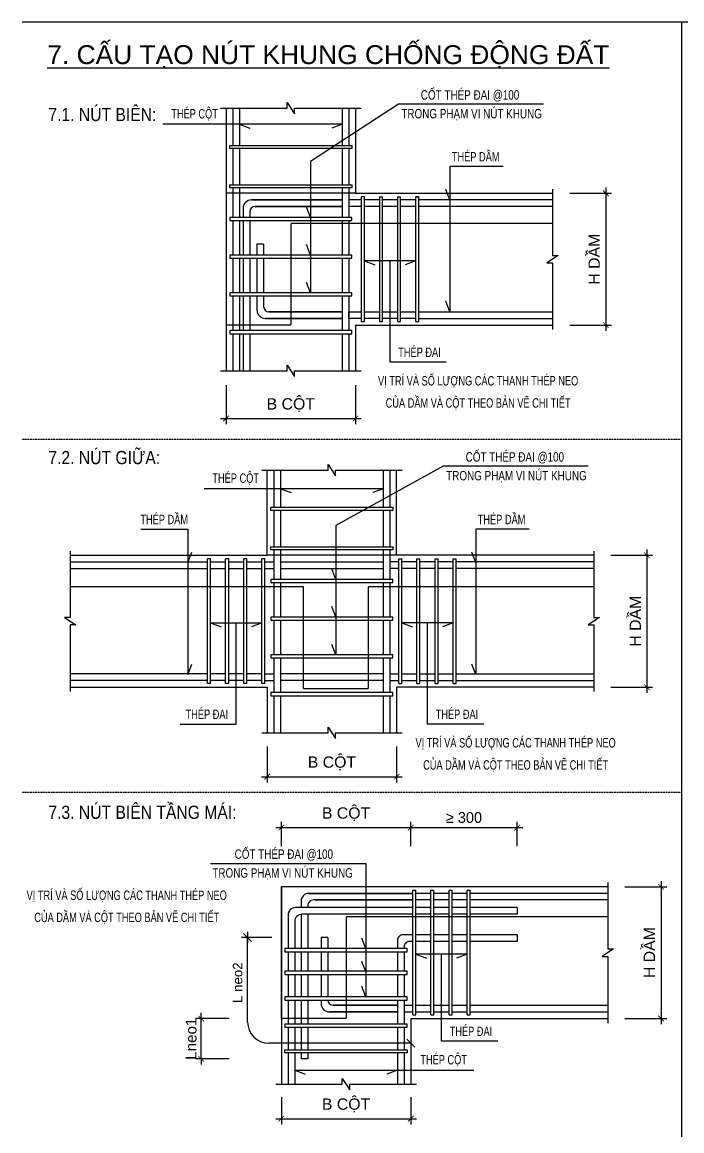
# Model space of a CAD drawing. Header units: millimetres. Extents: x -241424 to 696054, y -125618 to 93710.
# Drawn here: x 108426 to 125912, y 25736 to 55115 of the extents above; entities that cross this region are included whole.
import ezdxf
from ezdxf.enums import TextEntityAlignment as Align

# ---------------------------------------------------------------- set-up
doc = ezdxf.new("R2010")
doc.units = ezdxf.units.MM
doc.header["$LTSCALE"] = 7
doc.header["$PDMODE"] = 3
doc.linetypes.add('HIDDEN', pattern=[0.375, 0.25, -0.125])
doc.layers.get('0').update_dxf_attribs({"linetype": 'CONTINUOUS'})
doc.layers.get('Defpoints').update_dxf_attribs({"color": 6, "linetype": 'CONTINUOUS'})
for name, color, linetype in [('CDC_02_DIM', 1, 'CONTINUOUS'), ('CDC_03_BORDER', 3, 'CONTINUOUS'), ('CDC_04_HIDDEN', 8, 'HIDDEN'), ('CDC_05_STEEL', 4, 'CONTINUOUS'), ('CDC_06_TEXT', 2, 'CONTINUOUS'), ('CDC_11_NOTE', 8, 'CONTINUOUS')]:
    doc.layers.add(name, color=color, linetype=linetype)
doc.styles.add('ARIAL', font='arial.ttf')
doc.dimstyles.new('DIM1-25', dxfattribs={"dimscale": 1.2, "dimtxt": 250, "dimasz": 125, "dimexe": 125, "dimexo": 0.06, "dimgap": 100, "dimtad": 1, "dimdec": 0, "dimzin": 0, "dimdsep": 46, "dimtxsty": 'ARIAL', "dimblk": 'ARCHTICK', "dimcen": 100, "dimdle": 125, "dimclrd": 256, "dimclre": 1, "dimclrt": 2, "dimadec": 0, "dimazin": 0, "dimtfac": 1, "dimtdec": 0, "dimtix": 1, "dimtmove": 2, "dimatfit": 0, "dimfxl": 1, "dimtolj": 1, "dimtzin": 0, "dimarcsym": 0})

# ---------------------------------------------------------------- blocks, each defined once
blk = doc.blocks.new('_ArchTick')
at = {"color": 0, "linetype": 'ByBlock', "const_width": 0.15}
blk.add_lwpolyline([(-0.5, -0.5), (0.5, 0.5)], dxfattribs=at)
blk = doc.blocks.new('*D210')
at = {"layer": 'CDC_02_DIM', "color": 1, "lineweight": -2, "transparency": 16777216}
for p, q in [((122940, 50581), (124046, 50581)), ((122940, 47086), (124046, 47086))]:
    blk.add_line(p, q, dxfattribs=at)
at = {"layer": 'CDC_02_DIM', "lineweight": -2, "transparency": 16777216}
blk.add_line((123896, 50731), (123896, 46936), dxfattribs=at)
at = {"layer": 'Defpoints', "color": 0, "transparency": 16777216}
for p in [(122940, 50581), (122940, 47086), (123896, 47086)]:
    blk.add_point(p, dxfattribs=at)
at = {"layer": 'CDC_02_DIM', "lineweight": -2, "transparency": 16777216, "xscale": 150, "yscale": 150, "zscale": 150}
for p, rotation in [((123896, 50581), 90), ((123896, 47086), 270)]:
    blk.add_blockref('_ArchTick', p, dxfattribs=dict(at, rotation=rotation))
at = {"layer": 'CDC_02_DIM', "color": 2, "transparency": 16777216, "insert": (123588, 48834), "char_height": 300, "attachment_point": 5, "rotation": 90, "style": 'ARIAL'}
blk.add_mtext('\\A1;H DẦM', dxfattribs=at)
blk = doc.blocks.new('*D211')
at = {"layer": 'CDC_02_DIM', "color": 1, "lineweight": -2, "transparency": 16777216}
for p, q in [((113831, 45496), (113831, 44462)), ((117262, 45496), (117262, 44462))]:
    blk.add_line(p, q, dxfattribs=at)
at = {"layer": 'CDC_02_DIM', "lineweight": -2, "transparency": 16777216}
blk.add_line((113681, 44612), (117412, 44612), dxfattribs=at)
at = {"layer": 'Defpoints', "color": 0, "transparency": 16777216}
for p in [(113831, 45496), (117262, 45496), (117262, 44612)]:
    blk.add_point(p, dxfattribs=at)
at = {"layer": 'CDC_02_DIM', "lineweight": -2, "transparency": 16777216, "xscale": 150, "yscale": 150, "zscale": 150, "rotation": 180}
blk.add_blockref('_ArchTick', (113831, 44612), dxfattribs=at)
at = {"layer": 'CDC_02_DIM', "lineweight": -2, "transparency": 16777216, "xscale": 150, "yscale": 150, "zscale": 150}
blk.add_blockref('_ArchTick', (117262, 44612), dxfattribs=at)
at = {"layer": 'CDC_02_DIM', "color": 2, "transparency": 16777216, "insert": (115546, 44967), "char_height": 300, "attachment_point": 5, "style": 'ARIAL'}
blk.add_mtext('\\A1;B C{\\f.VnArialH|b0|i0|c0|p34;ét}', dxfattribs=at)
blk = doc.blocks.new('*D212')
at = {"layer": 'CDC_02_DIM', "color": 1, "lineweight": -2, "transparency": 16777216}
for p, q in [((114920, 35920), (114920, 34970)), ((118351, 35920), (118351, 34970))]:
    blk.add_line(p, q, dxfattribs=at)
at = {"layer": 'CDC_02_DIM', "lineweight": -2, "transparency": 16777216}
blk.add_line((114770, 35120), (118501, 35120), dxfattribs=at)
at = {"layer": 'Defpoints', "color": 0, "transparency": 16777216}
for p in [(114920, 35920), (118351, 35920), (118351, 35120)]:
    blk.add_point(p, dxfattribs=at)
at = {"layer": 'CDC_02_DIM', "lineweight": -2, "transparency": 16777216, "xscale": 150, "yscale": 150, "zscale": 150, "rotation": 180}
blk.add_blockref('_ArchTick', (114920, 35120), dxfattribs=at)
at = {"layer": 'CDC_02_DIM', "lineweight": -2, "transparency": 16777216, "xscale": 150, "yscale": 150, "zscale": 150}
blk.add_blockref('_ArchTick', (118351, 35120), dxfattribs=at)
at = {"layer": 'CDC_02_DIM', "color": 2, "transparency": 16777216, "insert": (116636, 35475), "char_height": 300, "attachment_point": 5, "style": 'ARIAL'}
blk.add_mtext('\\A1;B C{\\f.VnArialH|b0|i0|c0|p34;ét}', dxfattribs=at)
blk = doc.blocks.new('*D213')
at = {"layer": 'CDC_02_DIM', "color": 1, "lineweight": -2, "transparency": 16777216}
for p, q in [((115296, 26625), (115296, 25907)), ((118726, 26625), (118726, 25907))]:
    blk.add_line(p, q, dxfattribs=at)
at = {"layer": 'CDC_02_DIM', "lineweight": -2, "transparency": 16777216}
blk.add_line((115146, 26057), (118876, 26057), dxfattribs=at)
at = {"layer": 'Defpoints', "color": 0, "transparency": 16777216}
for p in [(115296, 26626), (118726, 26626), (118726, 26057)]:
    blk.add_point(p, dxfattribs=at)
at = {"layer": 'CDC_02_DIM', "lineweight": -2, "transparency": 16777216, "xscale": 150, "yscale": 150, "zscale": 150, "rotation": 180}
blk.add_blockref('_ArchTick', (115296, 26057), dxfattribs=at)
at = {"layer": 'CDC_02_DIM', "lineweight": -2, "transparency": 16777216, "xscale": 150, "yscale": 150, "zscale": 150}
blk.add_blockref('_ArchTick', (118726, 26057), dxfattribs=at)
at = {"layer": 'CDC_02_DIM', "color": 2, "transparency": 16777216, "insert": (117011, 26411), "char_height": 300, "attachment_point": 5, "style": 'ARIAL'}
blk.add_mtext('\\A1;B C{\\f.VnArialH|b0|i0|c0|p34;ét}', dxfattribs=at)
blk = doc.blocks.new('*D215')
at = {"layer": 'CDC_02_DIM', "color": 1, "lineweight": -2, "transparency": 16777216}
for p, q in [((115296, 33280), (115296, 33920)), ((118726, 33280), (118726, 33920))]:
    blk.add_line(p, q, dxfattribs=at)
at = {"layer": 'CDC_02_DIM', "lineweight": -2, "transparency": 16777216}
blk.add_line((115146, 33770), (118876, 33770), dxfattribs=at)
at = {"layer": 'Defpoints', "color": 0, "transparency": 16777216}
for p in [(118726, 33770), (115296, 33280), (118726, 33280)]:
    blk.add_point(p, dxfattribs=at)
at = {"layer": 'CDC_02_DIM', "lineweight": -2, "transparency": 16777216, "xscale": 150, "yscale": 150, "zscale": 150, "rotation": 180}
blk.add_blockref('_ArchTick', (115296, 33770), dxfattribs=at)
at = {"layer": 'CDC_02_DIM', "lineweight": -2, "transparency": 16777216, "xscale": 150, "yscale": 150, "zscale": 150}
blk.add_blockref('_ArchTick', (118726, 33770), dxfattribs=at)
at = {"layer": 'CDC_02_DIM', "color": 2, "transparency": 16777216, "insert": (117011, 34125), "char_height": 300, "attachment_point": 5, "style": 'ARIAL'}
blk.add_mtext('\\A1;B C{\\f.VnArialH|b0|i0|c0|p34;ét}', dxfattribs=at)
blk = doc.blocks.new('*D216')
at = {"layer": 'CDC_02_DIM', "color": 1, "lineweight": -2, "transparency": 16777216}
for p, q in [((118726, 33280), (118726, 33920)), ((121546, 33280), (121546, 33920))]:
    blk.add_line(p, q, dxfattribs=at)
at = {"layer": 'CDC_02_DIM', "lineweight": -2, "transparency": 16777216}
blk.add_line((118576, 33770), (121696, 33770), dxfattribs=at)
at = {"layer": 'Defpoints', "color": 0, "transparency": 16777216}
for p in [(121546, 33770), (118726, 33280), (121546, 33280)]:
    blk.add_point(p, dxfattribs=at)
at = {"layer": 'CDC_02_DIM', "lineweight": -2, "transparency": 16777216, "xscale": 150, "yscale": 150, "zscale": 150, "rotation": 180}
blk.add_blockref('_ArchTick', (118726, 33770), dxfattribs=at)
at = {"layer": 'CDC_02_DIM', "lineweight": -2, "transparency": 16777216, "xscale": 150, "yscale": 150, "zscale": 150}
blk.add_blockref('_ArchTick', (121546, 33770), dxfattribs=at)
at = {"layer": 'CDC_02_DIM', "color": 2, "transparency": 16777216, "insert": (120136, 34037), "char_height": 300, "attachment_point": 5, "style": 'ARIAL'}
blk.add_mtext('\\A1;{\\fSymbol|b0|i0|c2|p18;\\H0.9583x;³ 300}', dxfattribs=at)
blk = doc.blocks.new('*D54')
at = {"layer": 'CDC_02_DIM', "lineweight": -2, "transparency": 16777216}
blk.add_line((124985, 41138), (124985, 37343), dxfattribs=at)
at = {"layer": 'CDC_02_DIM', "color": 1, "lineweight": -2, "transparency": 16777216}
for p, q in [((124029, 40988), (125135, 40988)), ((124029, 37493), (125135, 37493))]:
    blk.add_line(p, q, dxfattribs=at)
at = {"layer": 'Defpoints', "color": 0, "transparency": 16777216}
for p in [(124029, 40988), (124029, 37493), (124985, 37493)]:
    blk.add_point(p, dxfattribs=at)
at = {"layer": 'CDC_02_DIM', "lineweight": -2, "transparency": 16777216, "xscale": 150, "yscale": 150, "zscale": 150}
for p, rotation in [((124985, 40988), 90), ((124985, 37493), 270)]:
    blk.add_blockref('_ArchTick', p, dxfattribs=dict(at, rotation=rotation))
at = {"layer": 'CDC_02_DIM', "color": 2, "transparency": 16777216, "insert": (124677, 39241), "char_height": 300, "attachment_point": 5, "rotation": 90, "style": 'ARIAL'}
blk.add_mtext('\\A1;H DẦM', dxfattribs=at)
blk = doc.blocks.new('*D55')
at = {"layer": 'CDC_02_DIM', "lineweight": -2, "transparency": 16777216}
blk.add_line((125360, 32355), (125360, 28560), dxfattribs=at)
at = {"layer": 'CDC_02_DIM', "color": 1, "lineweight": -2, "transparency": 16777216}
for p, q in [((124404, 32205), (125510, 32205)), ((124404, 28710), (125510, 28710))]:
    blk.add_line(p, q, dxfattribs=at)
at = {"layer": 'Defpoints', "color": 0, "transparency": 16777216}
for p in [(124404, 32205), (124404, 28710), (125360, 28710)]:
    blk.add_point(p, dxfattribs=at)
at = {"layer": 'CDC_02_DIM', "lineweight": -2, "transparency": 16777216, "xscale": 150, "yscale": 150, "zscale": 150}
for p, rotation in [((125360, 32205), 90), ((125360, 28710), 270)]:
    blk.add_blockref('_ArchTick', p, dxfattribs=dict(at, rotation=rotation))
at = {"layer": 'CDC_02_DIM', "color": 2, "transparency": 16777216, "insert": (125052, 30458), "char_height": 300, "attachment_point": 5, "rotation": 90, "style": 'ARIAL'}
blk.add_mtext('\\A1;H DẦM', dxfattribs=at)
blk = doc.blocks.new('D')
at = {"layer": 'CDC_02_DIM'}
for p, q in [((150, 0), (-150, 0)), ((106, 106), (-106, -106))]:
    blk.add_line(p, q, dxfattribs=at)
blk = doc.blocks.new('*D60')
at = {"layer": 'CDC_02_DIM', "lineweight": -2, "transparency": 16777216}
for p, q in [((113172, 28710), (113172, 28860)), ((113172, 27643), (113172, 28710)), ((113172, 27643), (113172, 27493))]:
    blk.add_line(p, q, dxfattribs=at)
at = {"layer": 'CDC_02_DIM', "color": 1, "lineweight": -2, "transparency": 16777216}
for p, q in [((113916, 28710), (113022, 28710)), ((113916, 27643), (113022, 27643))]:
    blk.add_line(p, q, dxfattribs=at)
at = {"layer": 'Defpoints', "color": 0, "transparency": 16777216}
for p in [(113172, 28710), (113916, 28710), (113916, 27643)]:
    blk.add_point(p, dxfattribs=at)
at = {"layer": 'CDC_02_DIM', "lineweight": -2, "transparency": 16777216, "xscale": 150, "yscale": 150, "zscale": 150}
for p, rotation in [((113172, 28710), 270), ((113172, 27643), 90)]:
    blk.add_blockref('_ArchTick', p, dxfattribs=dict(at, rotation=rotation))
at = {"layer": 'CDC_02_DIM', "color": 2, "transparency": 16777216, "insert": (112905, 28177), "char_height": 300, "attachment_point": 5, "rotation": 90, "style": 'ARIAL'}
blk.add_mtext('\\A1;{\\H0.9583x;Lneo1}', dxfattribs=at)

msp = doc.modelspace()

# ---------------------------------------------------------------- linework, layer by layer
at = {"layer": 'CDC_02_DIM'}
for p, q in [((120451.4, 40792.2), (120346.7, 41070.5)), ((115042.4, 30857.3), (114242.4, 30857.3)), ((114402.4, 28618.1), (114402.4, 30856.3)), ((118726.3, 28374.9), (118726.3, 27902.6)), ((118726.3, 28055.9), (114964.6, 28055.9))]:
    msp.add_line(p, q, dxfattribs=at)
for points in [[(122486.5, 50693.4), (122486.5, 48933.8), (122636.6, 48933.8), (122336.5, 48733.7), (122486.5, 48733.7), (122486.5, 46966.9)], [(109695.5, 41100.4), (109695.5, 39340.8), (109545.5, 39340.8), (109845.6, 39140.7), (109695.5, 39140.7), (109695.5, 37373.9)], [(123575.6, 41100.4), (123575.6, 39340.8), (123725.7, 39340.8), (123425.6, 39140.7), (123575.6, 39140.7), (123575.6, 37373.9)], [(123951.1, 32317.3), (123951.1, 30557.7), (124101.2, 30557.7), (123801, 30357.6), (123951.1, 30357.6), (123951.1, 28590.7)]]:
    msp.add_lwpolyline(points, dxfattribs=at)
msp.add_arc((114964.6, 28618.1), 562.2, 180, 270, dxfattribs=at)
at = {"layer": 'CDC_03_BORDER'}
for p, q in [((179814, 55115.3), (108426, 55115.3)), ((125911.7, 1362.7), (125911.7, 55115.3)), ((113831.2, 52839), (113831.2, 45879.7)), ((117261.7, 52839), (117261.7, 50583.2)), ((117261.7, 50583.2), (122486.5, 50583.2)), ((117261.7, 47086.2), (122486.5, 47086.2)), ((117261.7, 47086.2), (117261.7, 45879.7)), ((115295.8, 32207.1), (115295.8, 26972.6)), ((115295.8, 32207.1), (123951.1, 32207.1)), ((118726.3, 28710.1), (123951.1, 28710.1)), ((118726.3, 28710.1), (118726.3, 26972.6))]:
    msp.add_line(p, q, dxfattribs=at)
for points in [[(113686.8, 52839), (115446.4, 52839), (115446.4, 52989), (115646.5, 52688.9), (115646.5, 52839), (117413.3, 52839)], [(113686.8, 45879.7), (115446.4, 45879.7), (115446.4, 46029.7), (115646.5, 45729.6), (115646.5, 45879.7), (117413.3, 45879.7)], [(109695.5, 40990.3), (114920.3, 40990.3), (114920.3, 43246)], [(114775.9, 43246), (116535.5, 43246), (116535.5, 43396.1), (116735.6, 43095.9), (116735.6, 43246), (118502.5, 43246)], [(123575.6, 40990.3), (118350.9, 40990.3), (118350.9, 43246)], [(109695.5, 37493.2), (114920.3, 37493.2), (114920.3, 36286.7)], [(123575.6, 37493.2), (118350.9, 37493.2), (118350.9, 36286.7)], [(114775.9, 36286.7), (116535.5, 36286.7), (116535.5, 36436.8), (116735.6, 36136.6), (116735.6, 36286.7), (118502.5, 36286.7)], [(115151.4, 26972.6), (116911, 26972.6), (116911, 27122.7), (117111.1, 26822.5), (117111.1, 26972.6), (118877.9, 26972.6)]]:
    msp.add_lwpolyline(points, dxfattribs=at)
at = {"layer": 'CDC_04_HIDDEN'}
for p, q in [((117261.7, 50583.2), (113831.2, 50583.2)), ((122486.5, 49783.2), (115546.5, 49783.2)), ((115546.5, 49783.2), (115546.5, 47086.2)), ((115546.5, 47086.2), (113831.2, 47086.2)), ((118350.9, 40990.3), (114920.3, 40990.3))]:
    msp.add_line(p, q, dxfattribs=at)
for points in [[(123575.6, 40148.2), (117600.8, 40148.2), (117600.8, 37451.1), (115885.5, 37451.1), (115885.5, 40148.2), (109695.5, 40148.2)], [(123951.1, 31407.1), (117011.1, 31407.1), (117011.1, 28710.1), (115295.8, 28710.1), (115295.8, 32207.1)]]:
    msp.add_lwpolyline(points, dxfattribs=at)
at = {"layer": 'CDC_05_STEEL'}
for p, q in [((116908.4, 50405.1), (114504.1, 50405.1)), ((117415.5, 50405.1), (117083.6, 50405.1)), ((117895.5, 50405.1), (117497.6, 50405.1)), ((117895.5, 50405.1), (117497.6, 50405.1)), ((118375.5, 50405.1), (117977.6, 50405.1)), ((118375.5, 50405.1), (117977.6, 50405.1)), ((118815, 50405.1), (118457.6, 50405.1)), ((118855.5, 50405.1), (118457.6, 50405.1)), ((122486.5, 50405.1), (118937.6, 50405.1)), ((114283.2, 50184.3), (114283.2, 49941.4)), ((114458.1, 50089), (114458.1, 49941.4)), ((116908.4, 50230.2), (114599.4, 50230.2)), ((117415.5, 50230.2), (117083.6, 50230.2)), ((117895.5, 50230.2), (117497.6, 50230.2)), ((117895.5, 50230.2), (117497.6, 50230.2)), ((118375.5, 50230.2), (117977.6, 50230.2)), ((118375.5, 50230.2), (117977.6, 50230.2)), ((118815, 50230.2), (118457.6, 50230.2)), ((118855.5, 50230.2), (118457.6, 50230.2)), ((122486.5, 50230.2), (118937.6, 50230.2)), ((114283.2, 49859.3), (114283.2, 48941.4)), ((114458.1, 49859.3), (114458.1, 48941.4)), ((114825.5, 49233.4), (114650.6, 49233.4)), ((114650.6, 49233.4), (114650.6, 48941.4)), ((114825.5, 49233.4), (114825.5, 48941.4)), ((114283.2, 48859.3), (114283.2, 47941.4)), ((114458.1, 48859.3), (114458.1, 47941.4)), ((114650.6, 48859.3), (114650.6, 47941.4)), ((114825.5, 48859.3), (114825.5, 47941.4)), ((114283.2, 47859.3), (114283.2, 46941.4)), ((114458.1, 47859.3), (114458.1, 46941.4)), ((114650.6, 47859.3), (114650.6, 47485.2)), ((114825.5, 47859.3), (114825.5, 47580.4)), ((114966.7, 47439.2), (116908.4, 47439.2)), ((118937.6, 47439.2), (122486.5, 47439.2)), ((114871.5, 47264.3), (116908.4, 47264.3)), ((118937.6, 47264.3), (122486.5, 47264.3)), ((114283.2, 46859.3), (114283.2, 45879.7)), ((114458.1, 46859.3), (114458.1, 45879.7)), ((113340, 37589.2), (113340, 40894.3)), ((113422.2, 40894.3), (113340, 40894.3)), ((113422.2, 37589.2), (113422.2, 40894.3)), ((113820, 37589.2), (113820, 40894.3)), ((113902.2, 40894.3), (113820, 40894.3)), ((113902.2, 37589.2), (113902.2, 40894.3)), ((114300, 37589.2), (114300, 40894.3)), ((114382.2, 40894.3), (114300, 40894.3)), ((114382.2, 37589.2), (114382.2, 40894.3)), ((114780, 37589.2), (114780, 40894.3)), ((114862.2, 40894.3), (114780, 40894.3)), ((114862.2, 37589.2), (114862.2, 40894.3)), ((118409, 37589.2), (118409, 40894.3)), ((118409, 40894.3), (118491.2, 40894.3)), ((118491.2, 37589.2), (118491.2, 40894.3)), ((118889, 37589.2), (118889, 40894.3)), ((118889, 40894.3), (118971.2, 40894.3)), ((118971.2, 37589.2), (118971.2, 40894.3)), ((119369, 37589.2), (119369, 40894.3)), ((119369, 40894.3), (119451.2, 40894.3)), ((119451.2, 37589.2), (119451.2, 40894.3)), ((119849, 37589.2), (119849, 40894.3)), ((119849, 40894.3), (119931.2, 40894.3)), ((119931.2, 37589.2), (119931.2, 40894.3)), ((109695.5, 40812.2), (113340, 40812.2)), ((109695.5, 40637.2), (113340, 40637.2)), ((113422.2, 40812.2), (113820, 40812.2)), ((113422.2, 40637.2), (113820, 40637.2)), ((113902.2, 40812.2), (114300, 40812.2)), ((113902.2, 40637.2), (114300, 40637.2)), ((114382.2, 40812.2), (114780, 40812.2)), ((114382.2, 40637.2), (114780, 40637.2)), ((114862.2, 40812.2), (115098.4, 40812.2)), ((114862.2, 40637.2), (115098.4, 40637.2)), ((118409, 40812.2), (118172.7, 40812.2)), ((118409, 40637.2), (118172.7, 40637.2)), ((118889, 40812.2), (118491.2, 40812.2)), ((118889, 40637.2), (118491.2, 40637.2)), ((119369, 40812.2), (118971.2, 40812.2)), ((119369, 40637.2), (118971.2, 40637.2)), ((119849, 40812.2), (119451.2, 40812.2)), ((119849, 40637.2), (119451.2, 40637.2)), ((123575.6, 40812.2), (119931.2, 40812.2)), ((123575.6, 40637.2), (119931.2, 40637.2)), ((113340, 37846.3), (109695.5, 37846.3)), ((113340, 37671.4), (109695.5, 37671.4)), ((113820, 37846.3), (113422.2, 37846.3)), ((113820, 37671.4), (113422.2, 37671.4)), ((114300, 37846.3), (113902.2, 37846.3)), ((114300, 37671.4), (113902.2, 37671.4)), ((114780, 37846.3), (114382.2, 37846.3)), ((114780, 37671.4), (114382.2, 37671.4)), ((114862.2, 37846.3), (115098.4, 37846.3)), ((114862.2, 37671.4), (115098.4, 37671.4)), ((118172.7, 37846.3), (118409, 37846.3)), ((118172.7, 37671.4), (118409, 37671.4)), ((118491.2, 37846.3), (118889, 37846.3)), ((118491.2, 37671.4), (118889, 37671.4)), ((118971.2, 37846.3), (119369, 37846.3)), ((118971.2, 37671.4), (119369, 37671.4)), ((119451.2, 37846.3), (119849, 37846.3)), ((119451.2, 37671.4), (119849, 37671.4)), ((119931.2, 37846.3), (123575.6, 37846.3)), ((119931.2, 37671.4), (123575.6, 37671.4)), ((113422.2, 37589.2), (113340, 37589.2)), ((113902.2, 37589.2), (113820, 37589.2)), ((114382.2, 37589.2), (114300, 37589.2)), ((114862.2, 37589.2), (114780, 37589.2)), ((118409, 37589.2), (118491.2, 37589.2)), ((118889, 37589.2), (118971.2, 37589.2)), ((119369, 37589.2), (119451.2, 37589.2)), ((119849, 37589.2), (119931.2, 37589.2)), ((118780.1, 32029), (116020.6, 32029)), ((118780.1, 28806.1), (118780.1, 32111.1)), ((118780.1, 32111.1), (118862.2, 32111.1)), ((118862.2, 28806.1), (118862.2, 32111.1)), ((119260.1, 32029), (118862.2, 32029)), ((119260.1, 28806.1), (119260.1, 32111.1)), ((119260.1, 32111.1), (119342.2, 32111.1)), ((119342.2, 28806.1), (119342.2, 32111.1)), ((119740.1, 32029), (119342.2, 32029)), ((119740.1, 28806.1), (119740.1, 32111.1)), ((119740.1, 32111.1), (119822.2, 32111.1)), ((119822.2, 28806.1), (119822.2, 32111.1)), ((120220.1, 32029), (119822.2, 32029)), ((120220.1, 28806.1), (120220.1, 32111.1)), ((120220.1, 32111.1), (120302.2, 32111.1)), ((120220.1, 32111.1), (120302.2, 32111.1)), ((120302.2, 28806.1), (120302.2, 32111.1)), ((123951.1, 32029), (120302.2, 32029)), ((115820.6, 31829), (115820.6, 31649.8)), ((118780.1, 31854.1), (116145.5, 31854.1)), ((119260.1, 31854.1), (118862.2, 31854.1)), ((119740.1, 31854.1), (119342.2, 31854.1)), ((120220.1, 31854.1), (119822.2, 31854.1)), ((123951.1, 31854.1), (120302.2, 31854.1)), ((115820.6, 31472.8), (115820.6, 30565.3)), ((115995.5, 31704.1), (115995.5, 31649.8)), ((115995.5, 31474.9), (115995.5, 30565.3)), ((121545.6, 31649.8), (121545.6, 31474.9)), ((116526, 30857.3), (116351.1, 30857.3)), ((116351.1, 30857.3), (116351.1, 30565.3)), ((116526, 30857.3), (116526, 30565.3)), ((121545.6, 30931.9), (121545.6, 30757)), ((115820.6, 30483.2), (115820.6, 29963.4)), ((115995.5, 30483.2), (115995.5, 29963.4)), ((116351.1, 30483.2), (116351.1, 29963.4)), ((116526, 30483.2), (116526, 29963.4)), ((115820.6, 29881.3), (115820.6, 29282.8)), ((115995.5, 29881.3), (115995.5, 29282.8)), ((116351.1, 29881.3), (116351.1, 29565.3)), ((116351.1, 29881.3), (116351.1, 29282.8)), ((116526, 29881.3), (116526, 29565.3)), ((116526, 29881.3), (116526, 29282.8)), ((115820.6, 29200.7), (115820.6, 28565.3)), ((115995.5, 29200.7), (115995.5, 28565.3)), ((116351.1, 29200.7), (116351.1, 29109.1)), ((116572, 28888.2), (118373, 28888.2)), ((116667.2, 29063.1), (118373, 29063.1)), ((118548.2, 29063.1), (118780.1, 29063.1)), ((118548.2, 28888.2), (118780.1, 28888.2)), ((118780.1, 28806.1), (118862.2, 28806.1)), ((118862.2, 29063.1), (119260.1, 29063.1)), ((118862.2, 28888.2), (119260.1, 28888.2)), ((119260.1, 28806.1), (119342.2, 28806.1)), ((119342.2, 29063.1), (119740.1, 29063.1)), ((119342.2, 28888.2), (119740.1, 28888.2)), ((119740.1, 28806.1), (119822.2, 28806.1)), ((119822.2, 29063.1), (120220.1, 29063.1)), ((119822.2, 28888.2), (120220.1, 28888.2)), ((120220.1, 28806.1), (120302.2, 28806.1)), ((120302.2, 29063.1), (123951.1, 29063.1)), ((120302.2, 28888.2), (123951.1, 28888.2)), ((115820.6, 28483.2), (115820.6, 27883.9)), ((115995.5, 28483.2), (115995.5, 27883.9)), ((115820.6, 27801.8), (115820.6, 27643)), ((115995.5, 27643), (115820.6, 27643)), ((115995.5, 27801.8), (115995.5, 27643))]:
    msp.add_line(p, q, dxfattribs=at)
for points in [[(114009.3, 52839), (114009.3, 51851.4)], [(114184.5, 52839), (114184.5, 51851.4)], [(116908.4, 52839), (116908.4, 51851.4)], [(117083.6, 52839), (117083.6, 51851.4)], [(114009.3, 51769.3), (114009.3, 50808.5)], [(114184.5, 51769.3), (114184.5, 50808.5)], [(116908.4, 51769.3), (116908.4, 50808.5)], [(117083.6, 51769.3), (117083.6, 50808.5)], [(114009.3, 50726.4), (114009.3, 49941.4)], [(114184.5, 50726.4), (114184.5, 49941.4)], [(116908.4, 50726.4), (116908.4, 49941.4)], [(117083.6, 50726.4), (117083.6, 49941.4)], [(114504.1, 50405.1), (114951.2, 50405.1), (114951.2, 50405.1), (116908.4, 50405.1)], [(117895.5, 50487.2), (117895.5, 47182.2), (117977.6, 47182.2), (117977.6, 50487.2)], [(117895.5, 50487.2), (117977.6, 50487.2)], [(118375.5, 50487.2), (118375.5, 47182.2), (118457.6, 47182.2), (118457.6, 50487.2)], [(118375.5, 50487.2), (118457.6, 50487.2)], [(118855.5, 50487.2), (118937.6, 50487.2)], [(114599.4, 50230.2), (116908.4, 50230.2)], [(114009.3, 49859.3), (114009.3, 48941.4)], [(114184.5, 49859.3), (114184.5, 48941.4)], [(116908.4, 49859.3), (116908.4, 48941.4)], [(117083.6, 49859.3), (117083.6, 48941.4)], [(114009.3, 48859.3), (114009.3, 47941.4)], [(114184.5, 48859.3), (114184.5, 47941.4)], [(116908.4, 48859.3), (116908.4, 47941.4)], [(117083.6, 48859.3), (117083.6, 47941.4)], [(114009.3, 47859.3), (114009.3, 46941.4)], [(114184.5, 47859.3), (114184.5, 46941.4)], [(116908.4, 47859.3), (116908.4, 46941.4)], [(117083.6, 47859.3), (117083.6, 46941.4)], [(116908.4, 47439.2), (114966.7, 47439.2)], [(116908.4, 47264.3), (114951.2, 47264.3), (114871.5, 47264.3)], [(114009.3, 46859.3), (114009.3, 45879.7)], [(114184.5, 46859.3), (114184.5, 45879.7)], [(116908.4, 46859.3), (116908.4, 45879.7)], [(117083.6, 46859.3), (117083.6, 45879.7)], [(115098.4, 43246), (115098.4, 42258.5)], [(115273.6, 43246), (115273.6, 42258.5)], [(117997.6, 43246), (117997.6, 42258.5)], [(118172.7, 43246), (118172.7, 42258.5)], [(115098.4, 42176.4), (115098.4, 41215.5)], [(115273.6, 42176.4), (115273.6, 41215.5)], [(117997.6, 42176.4), (117997.6, 41215.5)], [(118172.7, 42176.4), (118172.7, 41215.5)], [(115098.4, 41133.4), (115098.4, 40348.4)], [(115273.6, 41133.4), (115273.6, 40348.4)], [(117997.6, 41133.4), (117997.6, 40348.4)], [(118172.7, 41133.4), (118172.7, 40348.4)], [(115273.6, 40812.2), (116040.3, 40812.2), (116040.3, 40812.2), (117997.6, 40812.2)], [(115273.6, 40637.2), (117997.6, 40637.2)], [(115098.4, 40266.3), (115098.4, 39348.4)], [(115273.6, 40266.3), (115273.6, 39348.4)], [(117997.6, 40266.3), (117997.6, 39348.4)], [(118172.7, 40266.3), (118172.7, 39348.4)], [(115098.4, 39266.3), (115098.4, 38348.4)], [(115273.6, 39266.3), (115273.6, 38348.4)], [(117997.6, 39266.3), (117997.6, 38348.4)], [(118172.7, 39266.3), (118172.7, 38348.4)], [(115098.4, 38266.3), (115098.4, 37348.4)], [(115273.6, 38266.3), (115273.6, 37348.4)], [(117997.6, 38266.3), (117997.6, 37348.4)], [(118172.7, 38266.3), (118172.7, 37348.4)], [(117997.6, 37846.3), (116040.3, 37846.3), (116040.3, 37846.3), (115273.6, 37846.3)], [(117997.6, 37671.4), (116040.3, 37671.4), (115273.6, 37671.4)], [(115098.4, 37266.3), (115098.4, 36286.7)], [(115273.6, 37266.3), (115273.6, 36286.7)], [(117997.6, 37266.3), (117997.6, 36286.7)], [(118172.7, 37266.3), (118172.7, 36286.7)], [(116020.6, 32029), (116415.8, 32029), (116415.8, 32029), (118780.1, 32029)], [(116195.5, 31854.1), (118780.1, 31854.1)], [(119260.1, 31649.8), (118862.2, 31649.8)], [(119260.1, 31474.9), (118862.2, 31474.9)], [(119740.1, 31649.8), (119342.2, 31649.8)], [(119740.1, 31474.9), (119342.2, 31474.9)], [(120220.1, 31649.8), (119822.2, 31649.8)], [(120220.1, 31474.9), (119822.2, 31474.9)], [(121545.6, 31649.8), (120302.2, 31649.8)], [(121545.6, 31474.9), (120302.2, 31474.9)], [(119260.1, 30931.9), (118862.2, 30931.9)], [(119740.1, 30931.9), (119342.2, 30931.9)], [(120220.1, 30931.9), (119822.2, 30931.9)], [(121545.6, 30931.9), (120302.2, 30931.9)], [(119260.1, 30757), (118862.2, 30757)], [(119740.1, 30757), (119342.2, 30757)], [(120220.1, 30757), (119822.2, 30757)], [(121545.6, 30757), (120302.2, 30757)], [(115473.9, 30483.2), (115473.9, 29963.4)], [(115649.1, 30483.2), (115649.1, 29963.4)], [(118373, 30483.2), (118373, 29963.4)], [(118548.2, 30483.2), (118548.2, 29963.4)], [(115473.9, 29881.3), (115473.9, 29282.8)], [(115649.1, 29881.3), (115649.1, 29282.8)], [(118373, 29881.3), (118373, 29282.8)], [(118548.2, 29881.3), (118548.2, 29282.8)], [(115473.9, 29200.7), (115473.9, 28565.3)], [(115649.1, 29200.7), (115649.1, 28565.3)], [(118373, 29200.7), (118373, 28565.3)], [(118548.2, 29200.7), (118548.2, 28565.3)], [(118373, 28888.2), (116651.7, 28888.2), (116572, 28888.2)], [(118373, 29063.1), (116667.2, 29063.1)], [(115473.9, 28483.2), (115473.9, 27883.9)], [(115649.1, 28483.2), (115649.1, 27883.9)], [(118373, 28483.2), (118373, 27883.9)], [(118548.2, 28483.2), (118548.2, 27883.9)], [(115473.9, 27801.8), (115473.9, 26972.6)], [(115649.1, 27801.8), (115649.1, 26972.6)], [(118373, 27801.8), (118373, 26972.6)], [(118548.2, 27801.8), (118548.2, 26972.6)]]:
    msp.add_lwpolyline(points, dxfattribs=at)
for points in [[(117165.7, 51851.4), (117165.7, 51769.3), (113927.2, 51769.3), (113927.2, 51851.4), (113927.2, 51851.4)], [(117165.7, 50808.5), (117165.7, 50726.4), (113927.2, 50726.4), (113927.2, 50808.5), (113927.2, 50808.5)], [(117415.5, 50487.2), (117415.5, 47182.2), (117497.6, 47182.2), (117497.6, 50487.2)], [(118937.6, 50487.2), (118855.5, 50487.2), (118855.5, 47182.2), (118937.6, 47182.2)], [(117165.7, 49859.3), (117165.7, 49941.4), (113927.2, 49941.4), (113927.2, 49941.4), (113927.2, 49859.3)], [(117165.7, 48859.3), (117165.7, 48941.4), (113927.2, 48941.4), (113927.2, 48941.4), (113927.2, 48859.3)], [(117165.7, 47859.3), (117165.7, 47941.4), (113927.2, 47941.4), (113927.2, 47941.4), (113927.2, 47859.3)], [(117083.6, 47439.2), (117415.5, 47439.2), (117415.5, 47264.3), (117083.6, 47264.3)], [(117497.6, 47439.2), (117895.5, 47439.2), (117895.5, 47264.3), (117497.6, 47264.3)], [(117977.6, 47439.2), (118375.5, 47439.2), (118375.5, 47264.3), (117977.6, 47264.3)], [(118457.6, 47439.2), (118855.5, 47439.2), (118855.5, 47264.3), (118457.6, 47264.3)], [(117165.7, 46859.3), (117165.7, 46941.4), (113927.2, 46941.4), (113927.2, 46941.4), (113927.2, 46859.3)], [(118254.9, 42258.5), (118254.9, 42176.4), (115016.3, 42176.4), (115016.3, 42258.5), (115016.3, 42258.5)], [(118254.9, 41215.5), (118254.9, 41133.4), (115016.3, 41133.4), (115016.3, 41215.5), (115016.3, 41215.5)], [(118254.9, 40266.3), (118254.9, 40348.4), (115016.3, 40348.4), (115016.3, 40348.4), (115016.3, 40266.3)], [(118254.9, 39266.3), (118254.9, 39348.4), (115016.3, 39348.4), (115016.3, 39348.4), (115016.3, 39266.3)], [(118254.9, 38266.3), (118254.9, 38348.4), (115016.3, 38348.4), (115016.3, 38348.4), (115016.3, 38266.3)], [(118254.9, 37266.3), (118254.9, 37348.4), (115016.3, 37348.4), (115016.3, 37348.4), (115016.3, 37266.3)], [(118630.3, 30483.2), (118630.3, 30565.3), (115391.8, 30565.3), (115391.8, 30565.3), (115391.8, 30483.2)], [(118630.3, 29881.3), (118630.3, 29963.4), (115391.8, 29963.4), (115391.8, 29963.4), (115391.8, 29881.3)], [(118630.3, 29200.7), (118630.3, 29282.8), (115391.8, 29282.8), (115391.8, 29282.8), (115391.8, 29200.7)], [(118630.3, 28483.2), (118630.3, 28565.3), (115391.8, 28565.3), (115391.8, 28565.3), (115391.8, 28483.2)], [(118630.3, 27883.9), (118630.3, 27801.8), (115391.8, 27801.8), (115391.8, 27883.9), (115391.8, 27883.9)]]:
    msp.add_lwpolyline(points, close=True, dxfattribs=at)
for points in [[(118780.1, 31649.8), (115673.9, 31649.8, 0.4142136), (115473.9, 31449.8), (115473.9, 30565.3)], [(118780.1, 31474.9), (115849.1, 31474.9, 0.4142136), (115649.1, 31274.9), (115649.1, 30565.3)], [(118780.1, 30931.9), (118523, 30931.9, 0.4142136), (118373, 30781.9), (118373, 30565.3)], [(118780.1, 30757), (118698.2, 30757, 0.4142136), (118548.2, 30607), (118548.2, 30565.3)]]:
    msp.add_lwpolyline(points, format="xyb", dxfattribs=at)
for centre, radius, start, end in [((114504.1, 50184.3), 220.8, 90, 180), ((114599.4, 50089), 141.2, 90, 180), ((114871.5, 47485.2), 220.8, 180, 270), ((114966.7, 47580.4), 141.2, 180, 270), ((116020.6, 31829), 200, 90, 180), ((116145.5, 31704.1), 150, 90, 180), ((116572, 29109.1), 220.8, 180, 270), ((116667.2, 29204.3), 141.2, 181.48223, 270)]:
    msp.add_arc(centre, radius, start, end, dxfattribs=at)
at = {"layer": 'CDC_06_TEXT'}
for p, q in [((120220.1, 30414.6), (118862.2, 30414.6)), ((118862.2, 30414.6), (119140.6, 30309.8)), ((120220.1, 30414.6), (119941.7, 30309.8)), ((115649.1, 27339.9), (115927.4, 27235.2)), ((118373, 27339.9), (118094.7, 27235.2))]:
    msp.add_line(p, q, dxfattribs=at)
msp.add_lwpolyline([(115649.1, 27339.9), (120399.1, 27339.9)], dxfattribs=at)
at = {"layer": 'CDC_11_NOTE'}
for p, q in [((118397.8, 52938.4), (116068.5, 51419)), ((114184.5, 52408.5), (114462.9, 52303.7)), ((116908.4, 52408.5), (116630.1, 52303.7)), ((116068.5, 51419), (116068.5, 47941.4)), ((119765, 51293.3), (119765, 47439.2)), ((121179.5, 51293.3), (119765, 51293.3)), ((119765, 50405.1), (119660.2, 50683.5)), ((116068.5, 49941.4), (115963.8, 50219.7)), ((116068.5, 48941.4), (115963.8, 49219.7)), ((118855.5, 48790.7), (117497.6, 48790.7)), ((117497.6, 48790.7), (117776, 48685.9)), ((118855.5, 48790.7), (118577.1, 48685.9)), ((116068.5, 47941.4), (115963.8, 48219.7)), ((119765, 47439.2), (119660.2, 47717.6)), ((119585.5, 43345.5), (116743.4, 41778.4)), ((115273.6, 42752.3), (115552, 42647.5)), ((117997.6, 42752.3), (117719.2, 42647.5)), ((116743.4, 41778.4), (116743.4, 38348.4)), ((111569.9, 41680.3), (112819.8, 41680.3)), ((112819.8, 41680.3), (112819.8, 37826.3)), ((120451.4, 41680.3), (120451.4, 37826.3)), ((121865.9, 41680.3), (120451.4, 41680.3)), ((112819.8, 40792.2), (112924.5, 41070.5)), ((116743.4, 40348.4), (116638.6, 40626.8)), ((116743.4, 39348.4), (116638.6, 39626.8)), ((113422.2, 39197.8), (114780, 39197.8)), ((113422.2, 39197.8), (113700.5, 39093)), ((114780, 39197.8), (114501.7, 39093)), ((119849, 39197.8), (118491.2, 39197.8)), ((118491.2, 39197.8), (118769.5, 39093)), ((119849, 39197.8), (119570.7, 39093)), ((116743.4, 38348.4), (116638.6, 38626.8)), ((112819.8, 37826.3), (112924.5, 38104.6)), ((120451.4, 37826.3), (120346.7, 38104.6)), ((117533.1, 30565.3), (117428.3, 30843.6)), ((117533.1, 29947.2), (117428.3, 30225.6)), ((117533.1, 29282.8), (117428.3, 29561.2))]:
    msp.add_line(p, q, dxfattribs=at)
for points in [[(122241.8, 52938.4), (118397.8, 52938.4)], [(116908.4, 52408.5), (112158.5, 52408.5)], [(119667.1, 46107.4), (118176.6, 46107.4), (118176.6, 48790.7)], [(123429.5, 43345.5), (119585.5, 43345.5)], [(117997.6, 42752.3), (113247.6, 42752.3)], [(112610.6, 36514.5), (114101.1, 36514.5), (114101.1, 39197.8)], [(120660.6, 36514.5), (119170.1, 36514.5), (119170.1, 39197.8)], [(113418.3, 32818.9), (117533.1, 32818.9), (117533.1, 29282.8)], [(121031.7, 28111.7), (119541.1, 28111.7), (119541.1, 30414.6)]]:
    msp.add_lwpolyline(points, dxfattribs=at)
at = {"layer": 'Defpoints', "linetype": 'HIDDEN', "ltscale": 0.1}
for p, q in [((108426, 44066.2), (125911.7, 44066.2)), ((108426, 34714.2), (125911.7, 34714.2))]:
    msp.add_line(p, q, dxfattribs=at)

# ---------------------------------------------------------------- block references
at = {"layer": 'CDC_02_DIM', "rotation": 90}
for p in [(114402.4, 30857.3), (118726.3, 28055.9)]:
    msp.add_blockref('D', p, dxfattribs=at)

# ---------------------------------------------------------------- texts
at = {"layer": 'CDC_06_TEXT', "color": 4, "style": 'ARIAL'}
msp.add_text('%%U7. CẤU TẠO NÚT KHUNG CHỐNG ĐỘNG ĐẤT', height=500, dxfattribs=at).set_placement((109091.9, 54004.8))
at = {"layer": 'CDC_06_TEXT', "style": 'ARIAL', "width": 0.75}
for s, p in [('CỐT THÉP ĐAI @100', (118993.3, 53062.9)), ('TRONG PHẠM VI NÚT KHUNG', (118477.8, 52565.6)), ('CỐT THÉP ĐAI @100', (120181, 43469.9)), ('TRONG PHẠM VI NÚT KHUNG', (119665.6, 42972.6)), ('CỐT THÉP ĐAI @100', (114056.9, 32943.4)), ('TRONG PHẠM VI NÚT KHUNG', (113467.1, 32446.1))]:
    msp.add_text(s, height=250, dxfattribs=at).set_placement(p)
at = {"layer": 'CDC_06_TEXT', "color": 4, "style": 'ARIAL', "width": 0.85}
for s, p in [('7.1. NÚT BIÊN:', (109120.2, 52667.7)), ('7.2. NÚT GIỮA:', (109120.2, 43577.4)), ('7.3. NÚT BIÊN TẦNG MÁI:', (109120.2, 34177.6))]:
    msp.add_text(s, height=350, dxfattribs=at).set_placement(p, align=Align.MIDDLE_LEFT)
at = {"layer": 'CDC_06_TEXT', "style": 'ARIAL', "width": 0.7}
for s, p in [('THÉP CỘT', (112996.6, 52695.2)), ('THÉP DẦM', (120447.1, 51586.9)), ('THÉP ĐAI', (118957.1, 46401)), ('VỊ TRÍ VÀ SỐ LƯỢNG CÁC THANH THÉP NEO', (120512.5, 45622.4)), ('CỦA DẦM VÀ CỘT THEO BẢN VẼ CHI TIẾT', (120512.5, 45035.6)), ('THÉP CỘT', (114085.7, 43039)), ('THÉP DẦM', (112191.9, 41973.9)), ('THÉP DẦM', (121133.5, 41973.9)), ('THÉP ĐAI', (113320.6, 36808.1)), ('THÉP ĐAI', (119950.6, 36808.1)), ('VỊ TRÍ VÀ SỐ LƯỢNG CÁC THANH THÉP NEO', (121506, 36029.4)), ('CỦA DẦM VÀ CỘT THEO BẢN VẼ CHI TIẾT', (121506, 35442.7)), ('VỊ TRÍ VÀ SỐ LƯỢNG CÁC THANH THÉP NEO', (111197.8, 31989.2)), ('CỦA DẦM VÀ CỘT THEO BẢN VẼ CHI TIẾT', (111197.8, 31402.5)), ('THÉP ĐAI', (120321.7, 28405.3)), ('THÉP CỘT', (119597.8, 27626.6))]:
    msp.add_text(s, height=250, dxfattribs=at).set_placement(p, align=Align.MIDDLE)
at = {"layer": 'CDC_06_TEXT', "insert": (114137.3, 29662), "char_height": 252, "attachment_point": 5, "rotation": 90, "style": 'ARIAL'}
msp.add_mtext('L neo2', dxfattribs=at)

# ---------------------------------------------------------------- dimensions: what is measured, and where the dimension line sits
at = {"layer": 'CDC_02_DIM'}
for base, p1, p2, text, picture, middle in [((123895.8, 47086.2), (122939.8, 50581.3), (122939.8, 47086.2), 'H DẦM', '*D210', (123587.9, 48833.7)), ((124984.9, 37493.2), (124028.9, 40988.3), (124028.9, 37493.2), 'H DẦM', '*D54', (124677, 39240.8)), ((125360.4, 28710.1), (124404.4, 32205.1), (124404.4, 28710.1), 'H DẦM', '*D55', (125052.5, 30457.6)), ((113171.6, 28710.1), (113915.8, 27643), (113915.8, 28710.1), '{\\H0.9583x;Lneo1}', '*D60', (112904.9, 28176.5))]:
    dim = msp.add_linear_dim(base=base, p1=p1, p2=p2, angle=90, text=text, dimstyle='DIM1-25', override={"dimtxsty": 'ARIAL'}, dxfattribs=at)
    dim.commit()
    dim.dimension.update_dxf_attribs({"geometry": picture, "text_midpoint": middle})
for base, p1, p2, text, picture, middle in [((117261.7, 44612), (113831.2, 45495.8), (117261.7, 45495.8), 'B C{\\f.VnArialH|b0|i0|c0|p34;ét}', '*D211', (115546.5, 44966.6)), ((118350.9, 35120.2), (114920.3, 35920.2), (118350.9, 35920.2), 'B C{\\f.VnArialH|b0|i0|c0|p34;ét}', '*D212', (116635.6, 35474.8)), ((118726.3, 33770.1), (115295.8, 33280.3), (118726.3, 33280.3), 'B C{\\f.VnArialH|b0|i0|c0|p34;ét}', '*D215', (117011.1, 34124.7)), ((121545.6, 33770.1), (118726.3, 33280.3), (121545.6, 33280.3), '{\\fSymbol|b0|i0|c2|p18;\\H0.9583x;³ 300}', '*D216', (120136, 34036.7)), ((118726.3, 26056.9), (115295.8, 26625.5), (118726.3, 26625.5), 'B C{\\f.VnArialH|b0|i0|c0|p34;ét}', '*D213', (117011.1, 26411.5))]:
    dim = msp.add_linear_dim(base=base, p1=p1, p2=p2, text=text, dimstyle='DIM1-25', override={"dimtxsty": 'ARIAL'}, dxfattribs=at)
    dim.commit()
    dim.dimension.update_dxf_attribs({"geometry": picture, "text_midpoint": middle})

doc.saveas('drawing.dxf')
